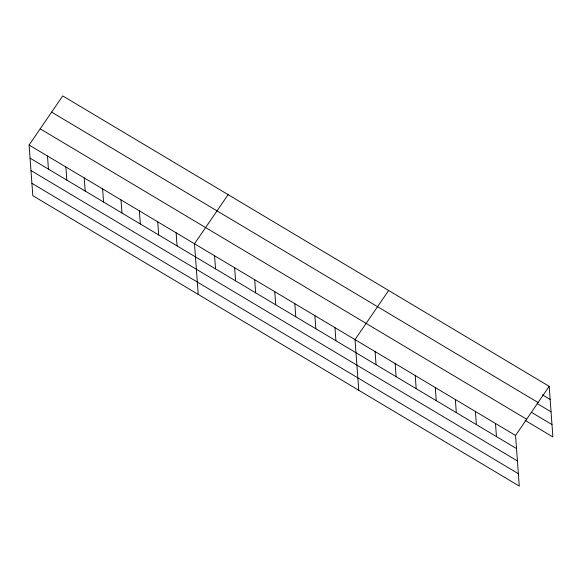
<?xml version="1.0" encoding="UTF-8"?>
<svg xmlns="http://www.w3.org/2000/svg" width="582" height="582" viewBox="0 0 582 582"><rect width="100%" height="100%" fill="white"/><g stroke="black" fill="none" stroke-linecap="round" stroke-linejoin="round"><path stroke-width="0.87" d="M549.182 386.324L515.55 435.452L519.268 486.086L32.818 195.676L29.1 145.034L62.732 95.914L549.182 386.324L552.9 436.966L525.117 420.379M228.122 194.657L194.497 243.778L198.215 294.412M388.652 290.491L355.02 339.612L358.745 390.253M542.424 394.836L550.143 399.441M51.631 112.122L538.081 402.54M537.164 403.53L551.052 411.823M531.926 412.602L551.991 424.584M40.194 128.826L526.652 419.236M29.1 145.034L515.55 435.452M30.06 158.151L516.518 448.569M30.97 170.533L517.427 460.951M31.908 183.294L518.358 473.704M495.486 423.47L496.453 436.587M475.421 411.489L476.382 424.605M455.357 399.514L456.317 412.631M435.285 387.532L436.253 400.649M415.221 375.55L416.188 388.667M395.156 363.575L396.116 376.692M375.092 351.593L376.052 364.71M334.956 327.637L335.923 340.754M314.891 315.655L315.851 328.772M294.827 303.673L295.787 316.79M274.762 291.698L275.723 304.815M254.69 279.716L255.658 292.833M234.626 267.735L235.586 280.851M214.562 255.76L215.522 268.877M176.113 232.807L177.081 245.924M157.737 221.837L158.704 234.953M139.36 210.866L140.327 223.983M120.983 199.895L121.951 213.012M102.607 188.924L103.574 202.041M84.23 177.954L85.198 191.071M65.853 166.976L66.821 180.1M47.477 156.005L48.437 169.122"/></g></svg>
